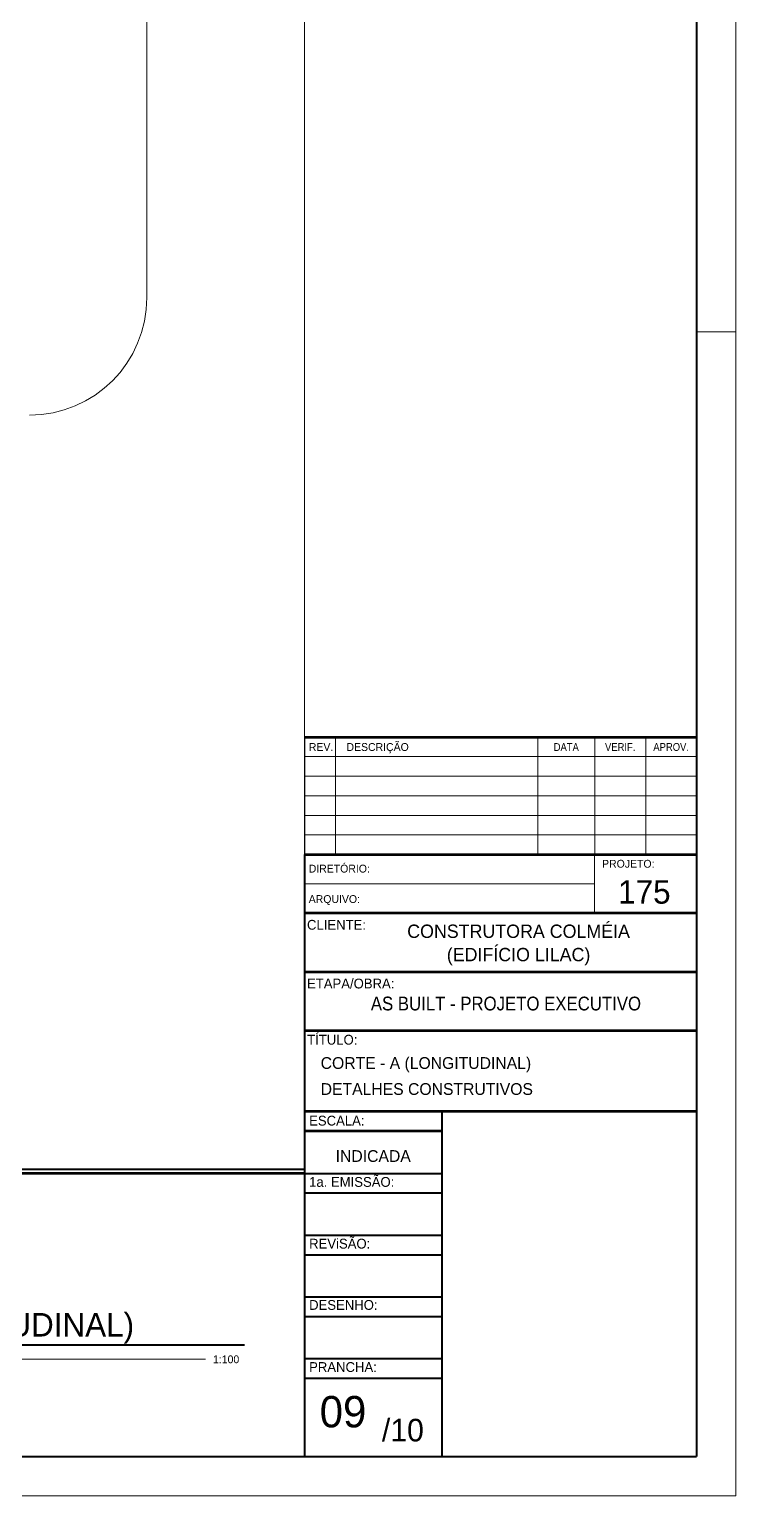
# Model space of a CAD drawing. Header units: metres. Extents: x -30 to 92, y -74 to 10.
# Drawn here: x 71.17 to 89.2, y -74.18 to -36.76 of the extents above; entities that cross this region are included whole.
import ezdxf
from ezdxf.enums import TextEntityAlignment as Align

# ---------------------------------------------------------------- set-up
doc = ezdxf.new("R2010")
doc.units = ezdxf.units.M
doc.header["$MEASUREMENT"] = 0
doc.linetypes.add('DGN Style 4', pattern=[3.254811, 1.626389, -0.813194, 0.002033, -0.813194])
for name, color, linetype, lineweight in [('5 - Laje em Corte', 7, 'Continuous', 0), ('Level 11-1', 7, 'Continuous', 0), ('Level 24-1', 7, 'Continuous', 0), ('Level 62', 7, 'Continuous', 0), ('Level 63', 7, 'Continuous', 0)]:
    doc.layers.add(name, color=color, linetype=linetype, lineweight=lineweight)
doc.styles.add('Style-INTL_ENGINEERING', font='INTL_ENGINEERING.shx')

# ---------------------------------------------------------------- blocks, each defined once
blk = doc.blocks.new('*U30')
at = {"layer": 'Level 24-1', "color": 7, "linetype": 'DGN Style 4', "lineweight": 13, "flags": 128}
blk.add_lwpolyline([(1.449, 1.5611), (-1.5577, 4.8863)], dxfattribs=at)
at = {"layer": 'Level 24-1', "color": 7, "linetype": 'DGN Style 4', "lineweight": 13}
blk.add_arc((1.1501, 1.2953), 0.4, 312.1218, 42.1218, dxfattribs=at)
blk = doc.blocks.new('*U127')
at = {"layer": 'Level 11-1', "color": 2, "linetype": 'Continuous', "lineweight": 40}
blk.add_line((-0.08778, -0.00076), (0.07094, -0.00076), dxfattribs=at)
at = {"layer": 'Level 11-1', "color": 2, "linetype": 'Continuous', "lineweight": 0}
blk.add_line((-0.0554, -0.00443), (0.06096, -0.00442), dxfattribs=at)
at = {"layer": 'Level 11-1', "color": 2, "linetype": 'Continuous', "lineweight": 40}
blk.add_circle((-0.07819, -0.00077), 0.0096, dxfattribs=at)
at = {"layer": 'Level 11-1', "color": 2, "linetype": 'Continuous', "lineweight": 40, "style": 'Style-INTL_ENGINEERING'}
blk.add_text('CORTE - A (LONGITUDINAL)', height=0.0059999, rotation=0.0007, dxfattribs=at).set_placement((-0.06465, 0.00138))
at = {"layer": 'Level 11-1', "color": 2, "linetype": 'Continuous', "lineweight": 13, "style": 'Style-INTL_ENGINEERING'}
blk.add_text('1:100', height=0.002, rotation=0.0007, dxfattribs=at).set_placement((0.06292, -0.00444), align=Align.MIDDLE_LEFT)
at = {"layer": 'Level 11-1', "color": 2, "linetype": 'Continuous', "lineweight": 0, "style": 'Style-INTL_ENGINEERING'}
blk.add_text('ESCALA', height=0.002, rotation=0.0007, dxfattribs=at).set_placement((-0.05558, -0.00478), align=Align.MIDDLE_RIGHT)
at = {"layer": 'Level 11-1', "color": 2, "linetype": 'Continuous', "lineweight": 40, "insert": (-0.07801, -0.00121), "char_height": 0.006, "attachment_point": 8, "rotation": 0.0007, "line_spacing_factor": 0.6, "style": 'Style-INTL_ENGINEERING'}
blk.add_mtext('1\\P', dxfattribs=at)
at = {"layer": 'Level 11-1', "color": 2, "linetype": 'Continuous', "lineweight": 13, "insert": (-0.07778, -0.00764), "char_height": 0.002, "attachment_point": 8, "rotation": 0.0007, "line_spacing_factor": 0.6, "style": 'Style-INTL_ENGINEERING'}
blk.add_mtext('09\\P', dxfattribs=at)

msp = doc.modelspace()

# ---------------------------------------------------------------- linework, layer by layer
at = {"layer": '5 - Laje em Corte', "color": 1, "linetype": 'Continuous', "lineweight": 40}
msp.add_line((59.1224, -65.8505), (78.1993, -65.8505), dxfattribs=at)
at = {"layer": '5 - Laje em Corte', "color": 1, "linetype": 'Continuous', "lineweight": 140, "flags": 128}
msp.add_lwpolyline([(-27.2009, -64.4379), (2.0348, -64.4379), (2.0348, -68.8979), (59.2224, -68.8979), (59.2224, -65.9505), (78.1993, -65.9505)], dxfattribs=at)
at = {"layer": 'Level 62', "color": 131, "linetype": 'Continuous', "lineweight": 140}
for p, q in [((78.2023, -54.8216), (88.1984, -54.8216)), ((78.1991, -57.8216), (88.1984, -57.8216))]:
    msp.add_line(p, q, dxfattribs=at)
at = {"layer": 'Level 62', "color": 131, "linetype": 'Continuous', "lineweight": 13}
for p, q in [((78.2025, -57.8216), (78.2027, -54.8216)), ((78.988, -57.8216), (78.9886, -54.8216)), ((84.1526, -57.8216), (84.1528, -54.8216)), ((85.6026, -57.8216), (85.6028, -54.8216)), ((86.9026, -57.8216), (86.9028, -54.8216)), ((88.1982, -57.8217), (88.1984, -54.8217)), ((88.1984, -55.3218), (78.2026, -55.3216)), ((88.1984, -55.8217), (78.2026, -55.8216)), ((88.1984, -56.3217), (78.2026, -56.3216)), ((88.1984, -56.8217), (78.2026, -56.8216)), ((88.1984, -57.3217), (78.2026, -57.3216)), ((85.5995, -57.8201), (85.5995, -59.3201))]:
    msp.add_line(p, q, dxfattribs=at)
at = {"layer": 'Level 63', "color": 131, "linetype": 'Continuous', "lineweight": 40}
for p, q in [((88.2001, 8.9189), (88.1991, -73.1821)), ((78.1991, -57.8216), (78.1993, -73.1825)), ((81.6992, -64.3812), (81.6993, -73.1824)), ((78.1991, -65.9564), (81.7005, -65.9563)), ((78.1992, -66.4564), (81.7005, -66.4563)), ((78.1992, -67.5315), (81.7005, -67.5314)), ((78.1992, -68.0315), (81.7005, -68.0314)), ((78.1992, -69.1065), (81.7006, -69.1064)), ((78.1992, -69.6065), (81.7006, -69.6064)), ((78.1992, -70.6811), (81.7002, -70.681)), ((78.1993, -71.1811), (81.7, -71.181)), ((-27.2019, -73.1811), (88.1991, -73.1811))]:
    msp.add_line(p, q, dxfattribs=at)
at = {"layer": 'Level 63', "color": 131, "linetype": 'Continuous', "lineweight": 13}
for p, q in [((89.1991, -44.4821), (88.1991, -44.4811)), ((85.5995, -58.568), (78.2006, -58.5675))]:
    msp.add_line(p, q, dxfattribs=at)
at = {"layer": 'Level 63', "color": 131, "linetype": 'Continuous', "lineweight": 140}
msp.add_line((88.1984, -59.3201), (78.1975, -59.3203), dxfattribs=at)
at = {"layer": 'Level 63', "color": 131, "linetype": 'Continuous', "lineweight": 70}
for p, q in [((88.1984, -60.8219), (78.1979, -60.8214)), ((88.1985, -62.3201), (78.1992, -62.3209)), ((88.1985, -64.3811), (78.1992, -64.3814)), ((81.7021, -64.8812), (78.1992, -64.8814))]:
    msp.add_line(p, q, dxfattribs=at)
at = {"layer": 'Level 63', "color": 131, "linetype": 'Continuous', "lineweight": 0, "flags": 128}
msp.add_lwpolyline([(89.1991, 9.9189), (-29.7019, 9.9189), (-29.7019, -74.1811), (89.1991, -74.1811)], close=True, dxfattribs=at)
at = {"layer": 'Level 63', "color": 131, "linetype": 'Continuous', "lineweight": 13, "flags": 128}
msp.add_lwpolyline([(78.1993, -73.1825), (-27.2009, -73.1825), (-27.2009, 8.9199), (78.1993, 8.9199)], close=True, dxfattribs=at)

# ---------------------------------------------------------------- block references
at = {"layer": 'Level 11-1', "color": 2, "linetype": 'Continuous', "lineweight": 40, "xscale": 100, "yscale": 100, "zscale": 100}
msp.add_blockref('*U127', (69.5699, -70.2578), dxfattribs=at)
at = {"layer": 'Level 24-1', "color": 7, "linetype": 'DGN Style 4', "lineweight": 13, "xscale": 7.500005604330255, "yscale": 7.500005604330255, "zscale": 7.500005604330255, "rotation": 317.8806572216595}
msp.add_blockref('*U30', (58.2608, -45.0288), dxfattribs=at)

# ---------------------------------------------------------------- texts
at = {"layer": 'Level 62', "color": 2, "linetype": 'Continuous', "lineweight": 13, "style": 'Style-INTL_ENGINEERING'}
for s, p in [('REV.', (78.3071, -55.0771)), ('DESCRIÇÃO', (79.2671, -55.0771))]:
    msp.add_text(s, height=0.19999, dxfattribs=at).set_placement(p, align=Align.MIDDLE_LEFT)
at = {"layer": 'Level 62', "color": 2, "linetype": 'Continuous', "lineweight": 13, "style": 'Style-INTL_ENGINEERING', "width": 0.900003}
for s, p in [('DATA', (84.8768, -55.0771)), ('VERIF.', (86.2523, -55.0771)), ('APROV.', (87.5525, -55.0761))]:
    msp.add_text(s, height=0.19999, dxfattribs=at).set_placement(p, align=Align.MIDDLE_CENTER)
at = {"layer": 'Level 63', "color": 2, "linetype": 'Continuous', "lineweight": 13, "style": 'Style-INTL_ENGINEERING'}
for s, height, rotation, p in [('PROJETO:', 0.19999, 0.00068, (85.7901, -58.1561)), ('DIRETÓRIO: ', 0.199992, 0.00068, (78.3041, -58.2801)), ('ARQUIVO: ', 0.19999, 0.00068, (78.3041, -59.0571)), ('CLIENTE:', 0.24996, 0.00219, (78.2601, -59.7391)), ('ETAPA/OBRA:', 0.24996, 0.00219, (78.2611, -61.2381)), ('TÍTULO:', 0.25, 0.00068, (78.2641, -62.6711))]:
    msp.add_text(s, height=height, rotation=rotation, dxfattribs=at).set_placement(p)
at = {"layer": 'Level 63', "color": 2, "linetype": 'Continuous', "lineweight": 40, "style": 'Style-INTL_ENGINEERING'}
for s, height, p in [('175', 0.6, (86.1991, -59.0751)), ('09', 0.79999, (78.5841, -72.4378)), ('/10', 0.57599, (80.1711, -72.7961))]:
    msp.add_text(s, height=height, rotation=0.00068, dxfattribs=at).set_placement(p)
at = {"layer": 'Level 63', "color": 2, "linetype": 'Continuous', "lineweight": 40, "style": 'Style-INTL_ENGINEERING', "width": 0.909094}
msp.add_text('AS BUILT - PROJETO EXECUTIVO', height=0.35199, dxfattribs=at).set_placement((83.3367, -61.6231), align=Align.MIDDLE_CENTER)
at = {"layer": 'Level 63', "color": 2, "linetype": 'Continuous', "lineweight": 13, "style": 'Style-INTL_ENGINEERING'}
for s, height, p in [('ESCALA:', 0.25, (78.3151, -64.6111)), ('1a. EMISSÃO:', 0.249996, (78.3141, -66.1751)), ('REViSÃO:', 0.25, (78.3141, -67.7501)), ('DESENHO:', 0.25, (78.3141, -69.3141)), ('PRANCHA:', 0.25, (78.3141, -70.8991))]:
    msp.add_text(s, height=height, rotation=0.00068, dxfattribs=at).set_placement(p, align=Align.MIDDLE_LEFT)
at = {"layer": 'Level 63', "color": 2, "linetype": 'Continuous', "lineweight": 40, "rotation": 0.00068, "style": 'Style-INTL_ENGINEERING'}
for s, insert, char_height, attachment_point, line_spacing_factor in [('CONSTRUTORA COLMÉIA\\P(EDIFÍCIO LILAC)\\P', (83.6591, -60.1268), 0.340002, 5, 1.049997), ('CORTE - A (LONGITUDINAL)\\P', (78.6091, -63.1857), 0.3, 4, 0.6), ('DETALHES CONSTRUTIVOS\\P', (78.6091, -63.8068), 0.3, 4, 0.6), ('INDICADA\\P', (79.9501, -65.6688), 0.3, 8, 0.6)]:
    msp.add_mtext(s, dxfattribs=dict(at, insert=insert, char_height=char_height, attachment_point=attachment_point, line_spacing_factor=line_spacing_factor))

doc.saveas('drawing.dxf')
